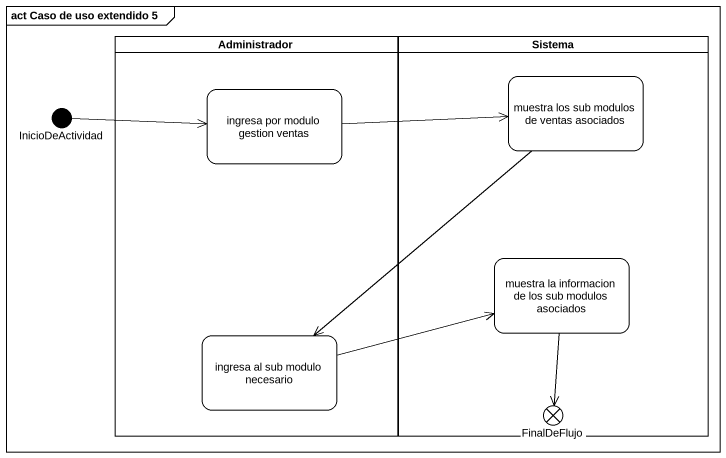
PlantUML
@startuml
mainframe act Caso de uso extendido 5
hide empty description
state Administrador <<partition>> {
  state "ingresa por modulo gestion ventas" as ingresa_por_modulo_gestion
  state "ingresa al sub modulo necesario" as ingresa_al_sub_modulo
}
state Sistema <<partition>> {
  state "muestra los sub modulos de ventas asociados" as muestra_los_sub_modulos_de
  state "muestra la informacion de los sub modulos asociados" as muestra_la_informacion_de
  state FinalDeFlujo <<end>>
}
state InicioDeActividad <<start>>
InicioDeActividad -right-> ingresa_por_modulo_gestion
ingresa_por_modulo_gestion -right-> muestra_los_sub_modulos_de
muestra_los_sub_modulos_de --> ingresa_al_sub_modulo
muestra_la_informacion_de --> FinalDeFlujo
ingresa_al_sub_modulo -right-> muestra_la_informacion_de
@enduml
